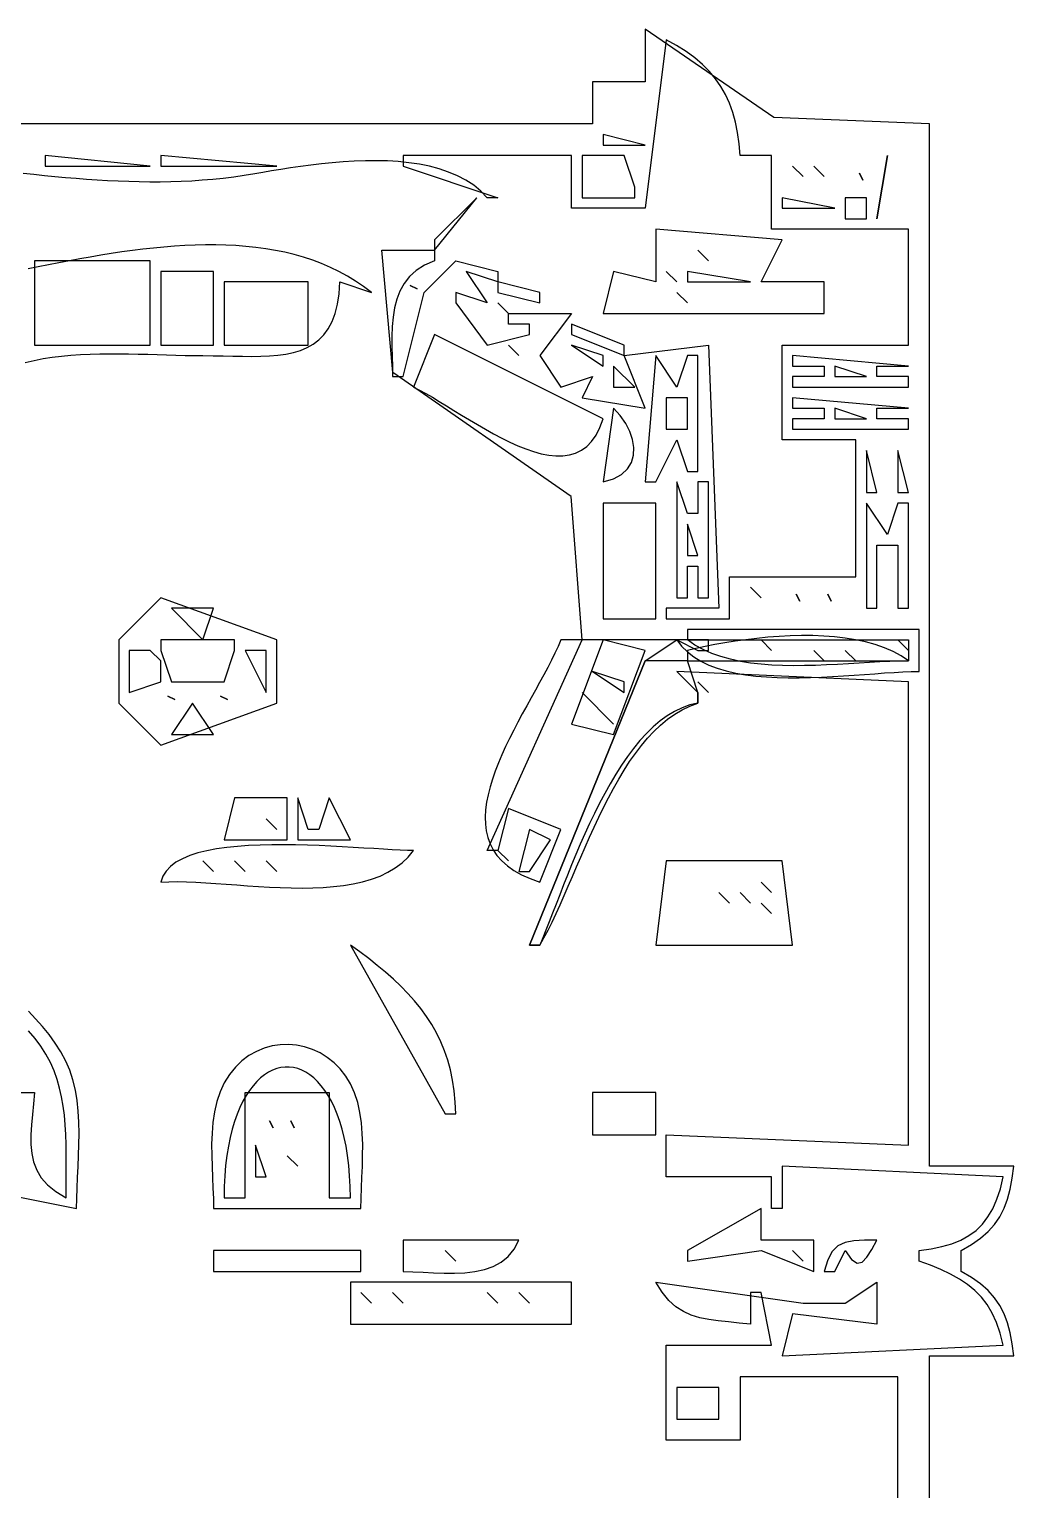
# Model space of a CAD drawing. Extents: x 0 to 1224, y 0 to 792.
# Drawn here: x 280.5 to 374, y 426.3 to 565 of the extents above; entities that cross this region are included whole.
import ezdxf

# ---------------------------------------------------------------- set-up
doc = ezdxf.new("R2010")
doc.units = 0
doc.layers.add('C150', color=150, linetype='CONTINUOUS')
doc.layers.add('C7', color=7, linetype='CONTINUOUS')

msp = doc.modelspace()

# ---------------------------------------------------------------- linework, layer by layer
at = {"layer": 'C150'}
for points in [[(343, 508), (343, 507), (364, 507), (364, 505), (363.129, 504.989), (362.2204, 504.9591), (361.2784, 504.9145), (360.3076, 504.8596), (359.3125, 504.7985), (358.2975, 504.7357), (357.2671, 504.6754), (356.2257, 504.6219), (355.1779, 504.5796), (354.128, 504.5527), (353.0807, 504.5456), (352.0402, 504.5624), (351.0112, 504.6077), (349.998, 504.6855), (349.0051, 504.8003), (348.0371, 504.9564), (347.0983, 505.158), (346.1933, 505.4095), (345.3264, 505.7151), (344.5023, 506.0792), (343.7253, 506.506), (343, 507), (342, 507), (342.4597, 506.3911), (342.9995, 505.8511), (343.6135, 505.3762), (344.296, 504.9629), (345.0412, 504.6074), (345.8435, 504.3061), (346.697, 504.0553), (347.5959, 503.8513), (348.5347, 503.6905), (349.5074, 503.5692), (350.5083, 503.4836), (351.5317, 503.4302), (352.5719, 503.4052), (353.623, 503.4051), (354.6794, 503.426), (355.7353, 503.4644), (356.7849, 503.5166), (357.8224, 503.5789), (358.8422, 503.6476), (359.8385, 503.719), (360.8055, 503.7896), (361.7374, 503.8555), (362.6286, 503.9132), (363.4733, 503.9589), (364.2656, 503.9891), (365, 504), (365, 508), (343, 508)], [(311, 446), (311, 442), (332, 442), (332, 446), (311, 446)]]:
    msp.add_lwpolyline(points, dxfattribs=at)
at = {"layer": 'C7'}
for points in [[(366, 350), (366, 439), (374, 439), (373.849, 440.1374), (373.6535, 441.1754), (373.4011, 442.123), (373.0793, 442.9894), (372.6759, 443.784), (372.1784, 444.5158), (371.5744, 445.1941), (370.8516, 445.8281), (369.9976, 446.427), (369, 447), (369, 449), (369.9976, 449.5729), (370.8516, 450.1718), (371.5744, 450.8058), (372.1784, 451.4841), (372.6759, 452.2159), (373.0793, 453.0104), (373.4011, 453.8769), (373.6535, 454.8245), (373.849, 455.8625), (374, 457), (366, 457), (366, 556), (351.209106, 556.603394), (339, 565), (339, 560), (334, 560), (334, 556), (271, 556)], [(341, 564), (339, 548), (332, 548), (332, 553), (316, 553), (316, 552), (325, 549), (324, 549), (323.387, 549.6245), (322.7083, 550.1768), (321.9693, 550.6606), (321.1752, 551.0792), (320.3313, 551.4362), (319.443, 551.7354), (318.5155, 551.98), (317.5542, 552.1739), (316.5645, 552.3204), (315.5515, 552.4231), (314.5206, 552.4857), (313.4772, 552.5116), (312.4266, 552.5044), (311.374, 552.4678), (310.3248, 552.4051), (309.2842, 552.32), (308.2577, 552.2161), (307.2505, 552.0969), (306.2679, 551.9659), (305.3153, 551.8267), (304.3979, 551.6829), (303.5211, 551.538), (302.6902, 551.3956), (301.9105, 551.2593)], [(363, 353), (363, 437), (348, 437), (348, 431), (341, 431), (341, 440), (351, 440), (350, 445), (349, 445), (349, 442), (347.9139, 442.1177), (346.8923, 442.2141), (345.9314, 442.3124), (345.0277, 442.4364), (344.1775, 442.6096), (343.3773, 442.8555), (342.6235, 443.1976), (341.9125, 443.6596), (341.2406, 444.2649), (340.6043, 445.0372), (340, 446), (354, 444), (355, 444), (357, 444), (358, 444), (361, 446), (361, 442), (353, 443), (352, 439), (373, 440), (372.7191, 441.1388), (372.3735, 442.1547), (371.9615, 443.0589), (371.4814, 443.8624), (370.9317, 444.5764), (370.3108, 445.2119), (369.617, 445.7802), (368.8488, 446.2921), (368.0047, 446.759), (367.0828, 447.1919), (366.0818, 447.6018), (365, 448), (365, 449), (366.1397, 449.1594), (367.179, 449.3743), (368.1222, 449.6511), (368.9736, 449.9963), (369.7376, 450.4165), (370.4184, 450.918), (371.0205, 451.5074), (371.548, 452.1912), (372.0054, 452.9759), (372.397, 453.8679), (372.7271, 454.8738), (373, 456), (352, 457), (352, 453), (351, 453), (351, 456), (341, 456), (341, 460), (364, 459), (364, 503), (342, 504), (344, 502), (344, 501), (343.2423, 500.8229), (342.5052, 500.5591), (341.7881, 500.2134), (341.091, 499.7908), (340.4133, 499.2963), (339.755, 498.7347), (339.1157, 498.1111), (338.4951, 497.4304), (337.8929, 496.6974), (337.3089, 495.9172), (336.7427, 495.0947), (336.1941, 494.2348), (335.6628, 493.3425), (335.1485, 492.4227), (334.6509, 491.4804), (334.1698, 490.5205), (333.7048, 489.5479), (333.2556, 488.5675), (332.8221, 487.5844), (332.4038, 486.6035), (332.0006, 485.6296), (331.6121, 484.6679), (331.238, 483.723), (330.8781, 482.8001), (330.5321, 481.9041), (330.1996, 481.0399), (329.8805, 480.2124), (329.5743, 479.4267), (329.2809, 478.6875), (329, 478), (328, 478), (339, 505), (342, 507), (344, 506), (345, 506), (345, 507), (333, 507), (331.972229, 520.610352), (315.024689, 532.389648), (314, 544), (319, 544), (319, 543), (318.0506, 542.5891), (317.2599, 542.0888), (316.6139, 541.5069), (316.0983, 540.8513), (315.699, 540.1302), (315.4017, 539.3513), (315.1924, 538.5228), (315.0569, 537.6525), (314.981, 536.7484), (314.9506, 535.8185), (314.9514, 534.8708), (314.9693, 533.9131), (314.9902, 532.9535), (315, 532), (316, 532), (318, 540), (321, 543), (325, 542), (325, 541), (322, 542), (324, 539), (321, 540), (321, 539), (324, 535), (328, 536), (328, 537), (326, 537), (326, 538), (332, 538), (329, 534), (331, 531), (334, 532), (333, 530), (339, 529), (337, 534), (345, 535), (346, 510), (341, 510), (341, 509), (347, 509), (347, 513), (359, 513), (359, 526), (352, 526), (352, 535), (364, 535), (364, 546), (351, 546), (351, 553), (348, 553), (347.9114, 554.1224), (347.7708, 555.1768), (347.5753, 556.1671), (347.3222, 557.0975), (347.0085, 557.972), (346.6315, 558.7947), (346.1884, 559.5697), (345.6764, 560.301), (345.0926, 560.9927), (344.4344, 561.6489), (343.6988, 562.2736), (342.883, 562.871), (341.9844, 563.4451), (341, 564)], [(335, 555), (335, 554), (339, 554), (335, 555)], [(282, 553), (282, 552), (292, 552), (282, 553)], [(293, 553), (293, 552), (304, 552), (293, 553)], [(333, 553), (333, 552), (333, 550), (333, 549), (338, 549), (338, 550), (337, 553), (333, 553)], [(362, 553), (361, 547), (362, 553)], [(301.9104, 551.2592), (300.9177, 551.0959), (299.9242, 550.954), (298.9298, 550.8326), (297.9345, 550.7309), (296.9385, 550.6481), (295.9417, 550.5832), (294.9443, 550.5355), (293.9462, 550.504), (292.9476, 550.488), (291.9484, 550.4865), (290.9488, 550.4987), (289.9487, 550.5237), (288.9483, 550.5607), (287.9475, 550.6089), (286.9465, 550.6673), (285.9452, 550.7351), (284.9438, 550.8115), (283.9422, 550.8956), (282.9406, 550.9866), (281.9389, 551.0835), (280.9373, 551.1856), (279.9358, 551.292)], [(353, 552), (354, 551), (353, 552)], [(355, 552), (356, 551), (355, 552)], [(359.333344, 551.333313), (359.666656, 550.666687), (359.333344, 551.333313)], [(323, 549), (319, 545), (319, 544), (323, 549)], [(352, 549), (352, 548), (357, 548), (352, 549)], [(358, 549), (358, 547), (360, 547), (360, 549), (358, 549)], [(340, 546), (340, 541), (336, 542), (335, 538), (356, 538), (356, 541), (350, 541), (352, 545), (340, 546)], [(280.1187, 533.3524), (280.9611, 533.5482), (281.8191, 533.7125), (282.6907, 533.8476), (283.5743, 533.9559), (284.4679, 534.0399), (285.3697, 534.1019), (286.2778, 534.1443), (287.1905, 534.1696), (288.1058, 534.1801), (289.0219, 534.1782), (289.937, 534.1664), (290.8492, 534.1469), (291.7568, 534.1223), (292.6578, 534.0949), (293.5503, 534.0671), (294.4327, 534.0413), (295.303, 534.0199), (296.1594, 534.0053), (297, 534), (297.9599, 533.9923), (298.9059, 533.9741), (299.8347, 533.9523), (300.7432, 533.934), (301.6281, 533.9264), (302.4864, 533.9363), (303.3148, 533.971), (304.1102, 534.0374), (304.8694, 534.1426), (305.5892, 534.2936), (306.2664, 534.4976), (306.8979, 534.7616), (307.4805, 535.0925), (308.011, 535.4976), (308.4863, 535.9838), (308.9032, 536.5582), (309.2584, 537.2278), (309.5489, 537.9997), (309.7714, 538.881), (309.9228, 539.8788), (310, 541), (313, 540), (312.2591, 540.5589), (311.4981, 541.075), (310.7176, 541.5494), (309.9186, 541.9833), (309.1018, 542.3782), (308.268, 542.7351), (307.4181, 543.0554), (306.5529, 543.3402), (305.6733, 543.5909), (304.7799, 543.8088), (303.8737, 543.995), (302.9554, 544.1508), (302.0259, 544.2774), (301.0861, 544.3762), (300.1366, 544.4483), (299.1784, 544.4951), (298.2122, 544.5178), (297.2389, 544.5175), (296.2593, 544.4957), (295.2743, 544.4535), (294.2845, 544.3921), (293.2909, 544.3129), (292.2943, 544.2171), (291.2954, 544.106), (290.2952, 543.9807), (289.2944, 543.8426), (288.2938, 543.6929), (287.2943, 543.5328), (286.2967, 543.3637), (285.3018, 543.1867), (284.3104, 543.0031), (283.3233, 542.8142), (282.3414, 542.6212), (281.3654, 542.4253), (280.3963, 542.2279)], [(344, 544), (345, 543), (344, 544)], [(281, 543), (281, 535), (292, 535), (292, 543), (281, 543)], [(293, 542), (293, 535), (298, 535), (298, 542), (293, 542)], [(341, 542), (342, 541), (341, 542)], [(343, 542), (343, 541), (349, 541), (343, 542)], [(299, 541), (299, 535), (307, 535), (307, 541), (299, 541)], [(316.666656, 540.666687), (317.333344, 540.333313), (316.666656, 540.666687)], [(325, 541), (325, 540), (329, 539), (329, 540), (325, 541)], [(342, 540), (343, 539), (342, 540)], [(325, 539), (326, 538), (325, 539)], [(332, 537), (332, 536), (337, 534), (337, 535), (332, 537)], [(319, 536), (317, 531), (317.5583, 530.7237), (318.154, 530.4022), (318.7834, 530.0421), (319.443, 529.6501), (320.1291, 529.2329), (320.8382, 528.7971), (321.5667, 528.3494), (322.311, 527.8965), (323.0676, 527.445), (323.8328, 527.0016), (324.603, 526.5729), (325.3747, 526.1656), (326.1444, 525.7864), (326.9083, 525.442), (327.663, 525.1389), (328.4048, 524.884), (329.1302, 524.6837), (329.8356, 524.5449), (330.5173, 524.4741), (331.1719, 524.4781), (331.7957, 524.5635), (332.3852, 524.7369), (332.9367, 525.0051), (333.4467, 525.3746), (333.9116, 525.8522), (334.3279, 526.4445), (334.6918, 527.1582), (335, 528), (319, 536)], [(326, 535), (327, 534), (326, 535)], [(332, 535), (335, 533), (335, 534), (332, 535)], [(336, 533), (336, 531), (338, 531), (336, 533)], [(340, 534), (339, 522), (340, 522), (342, 526), (343, 523), (344, 523), (344, 534), (343, 534), (342, 531), (340, 534)], [(353, 534), (353, 533), (356, 533), (356, 532), (353, 532), (353, 531), (364, 531), (364, 532), (361, 532), (361, 533), (364, 533), (353, 534)], [(357, 533), (357, 532), (360, 532), (357, 533)], [(341, 530), (341, 527), (343, 527), (343, 530), (341, 530)], [(353, 530), (353, 529), (356, 529), (356, 528), (353, 528), (353, 527), (364, 527), (364, 528), (361, 528), (361, 529), (364, 529), (353, 530)], [(336, 529), (335, 522), (335.98, 522.3001), (336.7478, 522.7215), (337.3148, 523.246), (337.6924, 523.8558), (337.8922, 524.5328), (337.9257, 525.2591), (337.8043, 526.0166), (337.5395, 526.7875), (337.1429, 527.5536), (336.6259, 528.2971), (336, 529)], [(357, 529), (357, 528), (360, 528), (357, 529)], [(360, 525), (360, 521), (361, 521), (360, 525)], [(363, 525), (363, 521), (364, 521), (363, 525)], [(342, 522), (342, 511), (343, 511), (343, 514), (344, 514), (344, 511), (345, 511), (345, 522), (344, 522), (344, 519), (343, 519), (342, 522)], [(335, 520), (335, 509), (340, 509), (340, 520), (335, 520)], [(360, 520), (360, 510), (361, 510), (361, 516), (363, 516), (363, 510), (364, 510), (364, 520), (363, 520), (362, 517), (360, 520)], [(343, 518), (343, 515), (344, 515), (343, 518)], [(349, 512), (350, 511), (349, 512)], [(293, 511), (289, 507), (289, 501), (293, 497), (304, 501), (304, 507), (293, 511)], [(353.333344, 511.333344), (353.666656, 510.666656), (353.333344, 511.333344)], [(356.333344, 511.333344), (356.666656, 510.666656), (356.333344, 511.333344)], [(294, 510), (297, 507), (298, 510), (294, 510)], [(293, 507), (293, 506), (294, 503), (299, 503), (300, 506), (300, 507), (293, 507)], [(331, 507), (330.7304, 506.3821), (330.4281, 505.7399), (330.0972, 505.0754), (329.7418, 504.3905), (329.366, 503.6872), (328.974, 502.9675), (328.5698, 502.2335), (328.1576, 501.4872), (327.7414, 500.7305), (327.3254, 499.9655), (326.9137, 499.1942), (326.5103, 498.4185), (326.1195, 497.6405), (325.7453, 496.8623), (325.3918, 496.0857), (325.0631, 495.3128), (324.7633, 494.5457), (324.4966, 493.7862), (324.267, 493.0365), (324.0787, 492.2985), (323.9358, 491.5742), (323.8424, 490.8657), (323.8025, 490.1749), (323.8203, 489.5039), (323.9, 488.8546), (324.0455, 488.2291), (324.2611, 487.6294), (324.5509, 487.0574), (324.9188, 486.5153), (325.3692, 486.0049), (325.906, 485.5283), (326.5333, 485.0875), (327.2554, 484.6845), (328.0762, 484.3213), (329, 484), (331, 489), (326, 491), (325, 487), (324, 487), (333, 507), (331, 507)], [(335, 507), (332, 499), (336, 498), (339, 506), (335, 507)], [(343, 506), (343, 505), (364, 505), (363.2968, 505.4772), (362.533, 505.8943), (361.7142, 506.254), (360.8457, 506.5592), (359.9331, 506.8127), (358.9819, 507.0175), (357.9976, 507.1764), (356.9857, 507.2923), (355.9516, 507.3679), (354.901, 507.4063), (353.8393, 507.4102), (352.7719, 507.3826), (351.7044, 507.3262), (350.6424, 507.244), (349.5912, 507.1389), (348.5564, 507.0136), (347.5435, 506.871), (346.558, 506.7141), (345.6054, 506.5457), (344.6912, 506.3686), (343.8209, 506.1857), (343, 506)], [(350, 507), (351, 506), (350, 507)], [(363, 507), (364, 506), (363, 507)], [(290, 506), (290, 502), (293, 503), (293, 505), (292, 506), (290, 506)], [(301, 506), (303, 502), (303, 506), (301, 506)], [(339, 505), (328, 478), (329, 478), (329.3863, 478.6882), (329.7702, 479.4208), (330.1529, 480.1935), (330.5352, 481.0023), (330.9185, 481.8428), (331.3037, 482.7111), (331.692, 483.6028), (332.0845, 484.5138), (332.4822, 485.44), (332.8864, 486.3771), (333.2979, 487.321), (333.7181, 488.2676), (334.1479, 489.2126), (334.5885, 490.1519), (335.041, 491.0813), (335.5064, 491.9967), (335.9859, 492.8938), (336.4806, 493.7686), (336.9915, 494.6167), (337.5198, 495.4341), (338.0666, 496.2167), (338.6329, 496.9601), (339.2199, 497.6603), (339.8287, 498.313), (340.4603, 498.9141), (341.1159, 499.4595), (341.7966, 499.945), (342.5034, 500.3663), (343.2375, 500.7194), (344, 501), (344, 502), (343, 505), (339, 505)], [(355, 506), (356, 505), (355, 506)], [(358, 506), (359, 505), (358, 506)], [(334, 504), (337, 502), (337, 503), (334, 504)], [(344, 503), (345, 502), (344, 503)], [(293.666656, 501.666656), (294.333344, 501.333344), (293.666656, 501.666656)], [(296, 501), (294, 498), (298, 498), (296, 501)], [(298.666656, 501.666656), (299.333344, 501.333344), (298.666656, 501.666656)], [(333, 502), (336, 499), (333, 502)], [(300, 492), (299, 488), (305, 488), (305, 492), (300, 492)], [(306, 492), (306, 488), (311, 488), (309, 492), (308, 489), (307, 489), (306, 492)], [(303, 490), (304, 489), (303, 490)], [(328, 489), (327, 485), (328, 485), (330, 488), (328, 489)], [(293, 484), (293.7671, 484.0327), (294.582, 484.0382), (295.4401, 484.0203), (296.3367, 483.9832), (297.2672, 483.9307), (298.227, 483.8669), (299.2116, 483.7958), (300.2163, 483.7214), (301.2364, 483.6478), (302.2675, 483.5787), (303.3049, 483.5184), (304.344, 483.4708), (305.3801, 483.4399), (306.4087, 483.4297), (307.4252, 483.4441), (308.4249, 483.4873), (309.4033, 483.5631), (310.3558, 483.6757), (311.2777, 483.8289), (312.1644, 484.0269), (313.0114, 484.2735), (313.8139, 484.5728), (314.5675, 484.9289), (315.2675, 485.3456), (315.9093, 485.827), (316.4884, 486.3771), (317, 487), (316.409, 487.0088), (315.729, 487.0334), (314.9679, 487.0709), (314.1337, 487.1187), (313.2345, 487.1737), (312.2781, 487.2333), (311.2727, 487.2946), (310.2262, 487.3548), (309.1467, 487.4111), (308.0421, 487.4607), (306.9204, 487.5008), (305.7897, 487.5285), (304.658, 487.5411), (303.5332, 487.5357), (302.4234, 487.5095), (301.3366, 487.4598), (300.2807, 487.3836), (299.2638, 487.2783), (298.2939, 487.1409), (297.379, 486.9687), (296.5271, 486.7589), (295.7462, 486.5086), (295.0443, 486.2151), (294.4294, 485.8754), (293.9095, 485.4869), (293.4926, 485.0467), (293.1868, 484.552), (293, 484)], [(325, 487), (326, 486), (325, 487)], [(297, 486), (298, 485), (297, 486)], [(300, 486), (301, 485), (300, 486)], [(303, 486), (304, 485), (303, 486)], [(341, 486), (340, 478), (353, 478), (352, 486), (341, 486)], [(346, 483), (347, 482), (346, 483)], [(348, 483), (349, 482), (348, 483)], [(350, 484), (351, 483), (350, 484)], [(350, 482), (351, 481), (350, 482)], [(311, 478), (320, 462), (321, 462), (320.9583, 463.1055), (320.8608, 464.164), (320.7088, 465.1778), (320.5035, 466.1496), (320.2461, 467.0817), (319.938, 467.9766), (319.5804, 468.837), (319.1746, 469.6651), (318.7218, 470.4636), (318.2232, 471.2349), (317.6802, 471.9815), (317.094, 472.7059), (316.4658, 473.4106), (315.7969, 474.098), (315.0887, 474.7707), (314.3422, 475.4311), (313.5588, 476.0818), (312.7398, 476.7251), (311.8865, 477.3637), (311, 478)], [(275, 455), (285, 453), (285.0132, 453.9467), (285.0473, 454.9287), (285.0936, 455.9394), (285.1437, 456.9718), (285.189, 458.0192), (285.221, 459.0748), (285.2311, 460.1318), (285.2107, 461.1834), (285.1515, 462.2228), (285.0447, 463.2433), (284.882, 464.2381), (284.6546, 465.2003), (284.3542, 466.1232), (283.9722, 467), (283.4965, 467.8723), (282.9667, 468.706), (282.3887, 469.5053), (281.7686, 470.2746), (281.1123, 471.0182), (280.426, 471.7403)], [(277, 464), (281, 464), (280.9068, 462.9342), (280.806, 461.9095), (280.7185, 460.9263), (280.6653, 459.9848), (280.6675, 459.0855), (280.7461, 458.2287), (280.9221, 457.4147), (281.2166, 456.6439), (281.6506, 455.9167), (282.2452, 455.2334), (283.0213, 454.5944), (284, 454), (284.0034, 455.064), (284.0105, 456.1028), (284.016, 457.117), (284.0148, 458.1074), (284.0017, 459.0747), (283.9717, 460.0197), (283.9196, 460.943), (283.8404, 461.8453), (283.7287, 462.7275), (283.5796, 463.5901), (283.3879, 464.4341), (283.1485, 465.2599), (282.8562, 466.0685), (282.506, 466.8604), (282.0926, 467.6365), (281.611, 468.3974), (281.0561, 469.1439), (280.4226, 469.8766)], [(298, 453), (312, 453), (312.0142, 453.9566), (312.0493, 454.947), (312.0936, 455.9626), (312.1357, 456.995), (312.1639, 458.0356), (312.1668, 459.0762), (312.1328, 460.1081), (312.0503, 461.123), (311.9078, 462.1123), (311.6937, 463.0677), (311.3966, 463.9807), (311.0163, 464.8193), (310.5588, 465.5765), (310.0323, 466.2512), (309.4451, 466.8422), (308.8055, 467.3486), (308.122, 467.7692), (307.4029, 468.1029), (306.6564, 468.3487), (305.891, 468.5055), (305.1149, 468.5722), (304.3366, 468.5477), (303.5643, 468.4311), (302.8063, 468.2211), (302.0711, 467.9167), (301.367, 467.5169), (300.7022, 467.0205), (300.0852, 466.4265), (299.5242, 465.7338), (299.0277, 464.9414)], [(299, 454), (301, 454), (301, 464), (309, 464), (309, 454), (311, 454), (310.9824, 455.0802), (310.9309, 456.1113), (310.8471, 457.0933), (310.7324, 458.0262), (310.5884, 458.91), (310.4168, 459.7447), (310.2192, 460.5303), (309.997, 461.2668), (309.752, 461.9542), (309.4855, 462.5925), (309.1994, 463.1817), (308.8951, 463.7218), (308.5741, 464.2128), (308.2382, 464.6547), (307.8888, 465.0475), (307.5276, 465.3912), (307.1561, 465.6858), (306.7759, 465.9313), (306.3887, 466.1277), (305.9958, 466.275), (305.5991, 466.3732), (305.1999, 466.4223), (304.8, 466.4223), (304.4008, 466.3732), (304.0041, 466.275), (303.6112, 466.1277), (303.224, 465.9313), (302.8438, 465.6858), (302.4723, 465.3912), (302.1111, 465.0475), (301.7617, 464.6547), (301.4258, 464.2128), (301.1048, 463.7218), (300.8005, 463.1817), (300.5144, 462.5925), (300.248, 461.9542), (300.0029, 461.2668), (299.7807, 460.5303), (299.5831, 459.7447), (299.4115, 458.91), (299.2675, 458.0262), (299.1528, 457.0933), (299.069, 456.1113), (299.0175, 455.0802), (299, 454)], [(299.0277, 464.9413), (298.6223, 464.0736), (298.315, 463.1506), (298.0937, 462.1818), (297.9465, 461.177), (297.8613, 460.1458), (297.8263, 459.0979), (297.8296, 458.0429), (297.859, 456.9905), (297.9027, 455.9503), (297.9488, 454.9321), (297.9852, 453.9454), (298, 453)], [(334, 464), (334, 460), (340, 460), (340, 464), (334, 464)], [(303.333344, 461.333344), (303.666656, 460.666656), (303.333344, 461.333344)], [(305.333344, 461.333344), (305.666656, 460.666656), (305.333344, 461.333344)], [(302, 459), (302, 456), (303, 456), (302, 459)], [(305, 458), (306, 457), (305, 458)], [(350, 453), (343, 449), (343, 448), (350, 449), (355, 447), (355, 450), (350, 450), (350, 453)], [(316, 450), (316, 447), (316.9352, 446.9821), (317.9071, 446.9403), (318.9016, 446.8924), (319.9047, 446.8563), (320.9023, 446.8497), (321.8804, 446.8905), (322.8249, 446.9966), (323.7217, 447.1856), (324.5569, 447.4755), (325.3164, 447.8841), (325.9861, 448.4291), (326.552, 449.1285), (327, 450), (316, 450)], [(356, 447), (357, 447), (358, 449), (358.5929, 448.1388), (359.1154, 447.8033), (359.5925, 447.9077), (360.0489, 448.3658), (360.5098, 449.0919), (361, 450), (359.8148, 449.9738), (358.8141, 449.9113), (357.9814, 449.7538), (357.3001, 449.4426), (356.7538, 448.919), (356.3259, 448.1243), (356, 447)], [(298, 449), (298, 447), (312, 447), (312, 449), (298, 449)], [(320, 449), (321, 448), (320, 449)], [(353, 449), (354, 448), (353, 449)], [(312, 445), (313, 444), (312, 445)], [(315, 445), (316, 444), (315, 445)], [(324, 445), (325, 444), (324, 445)], [(327, 445), (328, 444), (327, 445)], [(342, 436), (342, 433), (346, 433), (346, 436), (342, 436)]]:
    msp.add_lwpolyline(points, dxfattribs=at)

doc.saveas('drawing.dxf')
